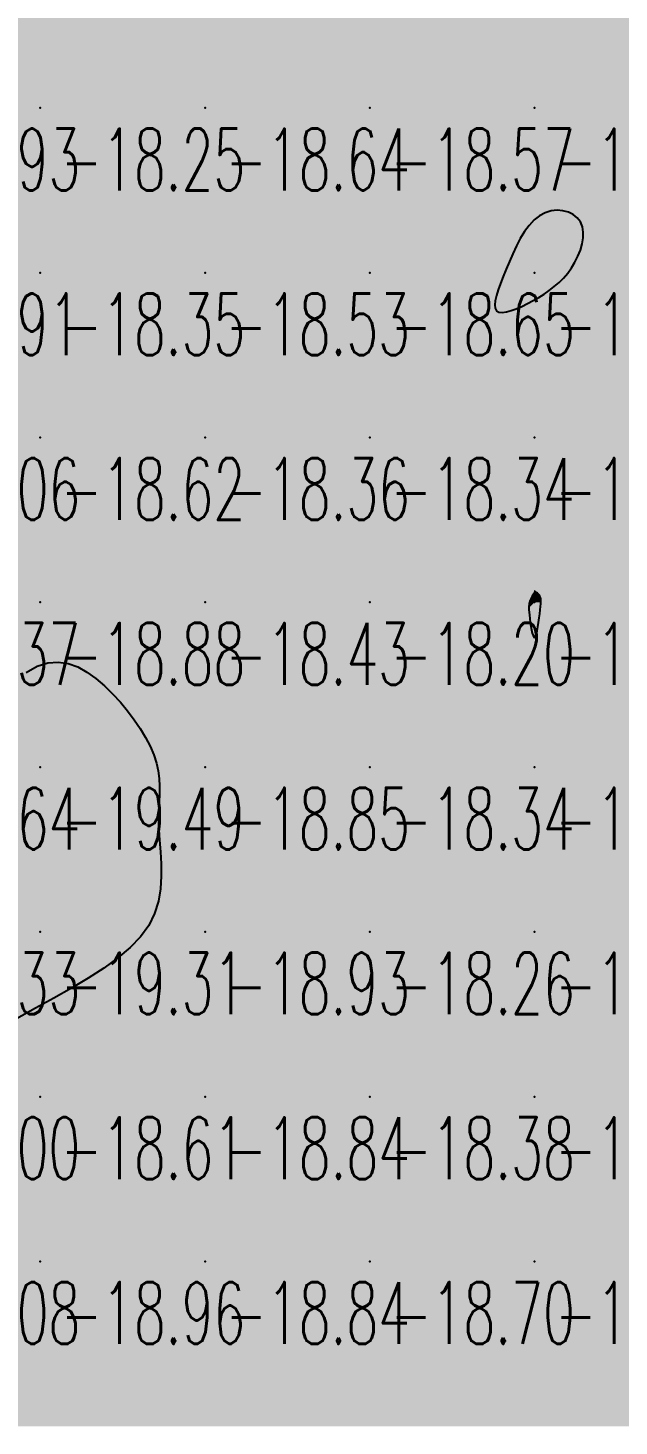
# Model space of a CAD drawing. Header units: millimetres. Extents: x 88261 to 90953, y 390274 to 392322.
# Drawn here: x 89299.5 to 89335.4, y 391307.3 to 391392.1 of the extents above; entities that cross this region are included whole.
import ezdxf
from ezdxf.enums import TextEntityAlignment as Align

# ---------------------------------------------------------------- set-up
doc = ezdxf.new("R2010")
doc.units = ezdxf.units.MM
doc.header["$LTSCALE"] = 25
for name, color, linetype in [('CN_03_00', 7, 'Continuous'), ('COTEAlt', 7, 'Continuous'), ('TN_COLORIAGE', 7, 'Continuous')]:
    doc.layers.add(name, color=color, linetype=linetype)
doc.styles.add('Simplex 1.0', font='Simplex.shx', dxfattribs={"width": 0.99, "height": 2.5})
doc.styles.get("Standard").update_dxf_attribs({"font": 'times.ttf'})

# ---------------------------------------------------------------- blocks, each defined once
blk = doc.blocks.new('COTE')
at = {"color": 0}
blk.add_point((0, 0), dxfattribs=at)
at = {"layer": 'COTEAlt'}
blk.add_attdef('ALT', text='', height=3.75, dxfattribs=at).set_placement((1.25, -1.25), align=Align.TOP_LEFT)

msp = doc.modelspace()

# ---------------------------------------------------------------- linework, layer by layer
at = {"layer": 'CN_03_00', "flags": 128}
for points, elevation in [([(89332.694, 391377.879), (89332.876, 391378.244), (89333.024, 391378.618), (89333.131, 391378.992), (89333.191, 391379.359), (89333.198, 391379.709), (89333.145, 391380.033), (89333.026, 391380.323), (89332.838, 391380.569), (89332.589, 391380.767), (89332.293, 391380.913), (89331.962, 391381.002), (89331.608, 391381.03), (89331.244, 391380.992), (89330.882, 391380.883), (89330.533, 391380.7), (89330.21, 391380.441), (89329.91, 391380.115), (89329.634, 391379.735), (89329.378, 391379.313), (89329.14, 391378.862), (89328.919, 391378.393), (89328.713, 391377.92), (89328.519, 391377.455), (89328.338, 391377.009), (89328.173, 391376.589), (89328.033, 391376.2), (89327.924, 391375.849), (89327.853, 391375.542), (89327.826, 391375.283), (89327.851, 391375.079), (89327.935, 391374.935), (89328.081, 391374.856), (89328.283, 391374.835), (89328.532, 391374.867), (89328.819, 391374.943), (89329.134, 391375.056), (89329.469, 391375.2), (89329.813, 391375.367), (89330.158, 391375.549), (89330.496, 391375.742), (89330.824, 391375.946), (89331.139, 391376.163), (89331.442, 391376.397), (89331.729, 391376.648), (89332, 391376.919), (89332.252, 391377.214), (89332.485, 391377.534), (89332.694, 391377.879)], -18), ([(89330.609, 391356.982), (89330.621, 391357.141), (89330.628, 391357.269), (89330.627, 391357.37), (89330.621, 391357.449), (89330.608, 391357.513), (89330.59, 391357.567), (89330.567, 391357.616), (89330.538, 391357.663), (89330.505, 391357.709), (89330.469, 391357.751), (89330.429, 391357.785), (89330.387, 391357.811), (89330.344, 391357.826), (89330.3, 391357.827), (89330.256, 391357.813), (89330.213, 391357.781), (89330.17, 391357.734), (89330.129, 391357.675), (89330.09, 391357.606), (89330.054, 391357.532), (89330.02, 391357.454), (89329.99, 391357.376), (89329.963, 391357.301), (89329.941, 391357.231), (89329.922, 391357.16), (89329.909, 391357.086), (89329.901, 391357.001), (89329.899, 391356.901), (89329.903, 391356.781), (89329.913, 391356.636), (89329.93, 391356.459), (89329.954, 391356.25), (89329.984, 391356.021), (89330.02, 391355.788), (89330.061, 391355.566), (89330.105, 391355.371), (89330.152, 391355.22), (89330.202, 391355.127), (89330.252, 391355.109), (89330.303, 391355.176), (89330.353, 391355.318), (89330.402, 391355.516), (89330.448, 391355.755), (89330.491, 391356.018), (89330.529, 391356.289), (89330.562, 391356.55), (89330.589, 391356.785), (89330.609, 391356.982)], -19)]:
    msp.add_lwpolyline(points, close=True, dxfattribs=dict(at, elevation=elevation))
at = {"layer": 'CN_03_00', "elevation": -19, "flags": 128}
msp.add_lwpolyline([(89299.4, 391352.988), (89300.06, 391353.363), (89300.704, 391353.569), (89301.33, 391353.617), (89301.937, 391353.526), (89302.522, 391353.316), (89303.087, 391353.008), (89303.629, 391352.619), (89304.148, 391352.172), (89304.643, 391351.684), (89305.112, 391351.173), (89305.551, 391350.648), (89305.956, 391350.113), (89306.322, 391349.574), (89306.645, 391349.036), (89306.92, 391348.505), (89307.142, 391347.987), (89307.307, 391347.486), (89307.412, 391347.005), (89307.468, 391346.538), (89307.487, 391346.073), (89307.48, 391345.602), (89307.46, 391345.114), (89307.439, 391344.599), (89307.428, 391344.048), (89307.441, 391343.45), (89307.484, 391342.798), (89307.539, 391342.102), (89307.583, 391341.372), (89307.594, 391340.621), (89307.547, 391339.859), (89307.421, 391339.1), (89307.192, 391338.354), (89306.836, 391337.634), (89306.338, 391336.947), (89305.707, 391336.29), (89304.956, 391335.657), (89304.102, 391335.041), (89303.16, 391334.434), (89302.145, 391333.831), (89301.072, 391333.223), (89299.956, 391332.606), (89298.815, 391331.972)], dxfattribs=at)
at = {"layer": 'TN_COLORIAGE', "color": 203}
for points in [[(89298.304, 391395.295, -18.252), (89300.249, 391397.004, -18.252), (89290.249, 391387.239, -18.252), (89300.249, 391387.239, -18.252)], [(89300.249, 391387.239, -18.229), (89310.249, 391387.239, -18.229), (89310.249, 391397.239, -18.229)], [(89300.249, 391397.004, -18.229), (89300.477, 391397.239, -18.229), (89300.249, 391387.239, -18.229), (89310.249, 391397.239, -18.229)], [(89310.249, 391387.239, -18.726), (89320.249, 391387.239, -18.726), (89320.249, 391397.239, -18.726)], [(89310.249, 391397.239, -18.726), (89310.249, 391387.239, -18.726), (89320.249, 391397.239, -18.726)], [(89320.249, 391387.239, -18.339), (89330.249, 391387.239, -18.339), (89330.249, 391397.239, -18.339)], [(89320.249, 391397.239, -18.339), (89320.249, 391387.239, -18.339), (89330.249, 391397.239, -18.339)], [(89330.249, 391387.239, -18.12), (89340.249, 391387.239, -18.12), (89340.249, 391397.239, -18.12)], [(89330.249, 391397.239, -18.12), (89330.249, 391387.239, -18.12), (89340.249, 391397.239, -18.12)], [(89290.249, 391377.239, -18.252), (89300.249, 391377.239, -18.252), (89300.249, 391387.239, -18.252)], [(89290.249, 391387.239, -18.252), (89290.249, 391377.239, -18.252), (89300.249, 391387.239, -18.252)], [(89300.249, 391377.239, -18.638), (89310.249, 391377.239, -18.638), (89310.249, 391387.239, -18.638)], [(89300.249, 391387.239, -18.638), (89300.249, 391377.239, -18.638), (89310.249, 391387.239, -18.638)], [(89310.249, 391377.239, -18.57), (89320.249, 391377.239, -18.57), (89320.249, 391387.239, -18.57)], [(89310.249, 391387.239, -18.57), (89310.249, 391377.239, -18.57), (89320.249, 391387.239, -18.57)], [(89320.249, 391377.239, -18), (89328.407, 391377.239, -18), (89330.249, 391387.239, -18), (89330.249, 391381.543, -18)], [(89320.249, 391387.239, -18.193), (89320.249, 391377.239, -18.193), (89330.249, 391387.239, -18.193)], [(89340.249, 391387.239, -18), (89333.798, 391380.788, -18), (89330.249, 391387.239, -18), (89330.249, 391381.543, -18)], [(89340.249, 391377.239, -18), (89332.715, 391377.239, -18), (89340.249, 391387.239, -18), (89333.798, 391380.788, -18)], [(89290.249, 391371.171, -18.352), (89291.081, 391368.071, -18.352), (89290.249, 391377.239, -18.352), (89300.249, 391377.239, -18.352)], [(89291.583, 391367.239, -18.352), (89291.081, 391368.071, -18.352), (89300.249, 391367.239, -18.352), (89300.249, 391377.239, -18.352)], [(89300.249, 391367.239, -18.526), (89310.249, 391367.239, -18.526), (89310.249, 391377.239, -18.526)], [(89300.249, 391377.239, -18.526), (89300.249, 391367.239, -18.526), (89310.249, 391377.239, -18.526)], [(89310.249, 391367.239, -18.647), (89320.249, 391367.239, -18.647), (89320.249, 391377.239, -18.647)], [(89310.249, 391377.239, -18.647), (89310.249, 391367.239, -18.647), (89320.249, 391377.239, -18.647)], [(89320.249, 391377.239, -18), (89328.407, 391377.239, -18), (89320.249, 391367.239, -18), (89327.238, 391374.229, -18)], [(89330.249, 391367.239, -18.446), (89340.249, 391367.239, -18.446), (89340.249, 391377.239, -18.446)], [(89330.249, 391367.239, -18), (89330.249, 391375.457, -18), (89340.249, 391377.239, -18), (89332.715, 391377.239, -18)], [(89330.249, 391367.239, -18), (89330.249, 391375.457, -18), (89320.249, 391367.239, -18), (89327.238, 391374.229, -18)], [(89291.583, 391367.239, -18.618), (89295.191, 391362.182, -18.618), (89300.249, 391367.239, -18.618)], [(89297.788, 391357.239, -18.618), (89295.191, 391362.182, -18.618), (89300.249, 391357.239, -18.618), (89300.249, 391367.239, -18.618)], [(89300.249, 391357.239, -18.362), (89310.249, 391357.239, -18.362), (89310.249, 391367.239, -18.362)], [(89300.249, 391367.239, -18.362), (89300.249, 391357.239, -18.362), (89310.249, 391367.239, -18.362)], [(89310.249, 391357.239, -18.339), (89320.249, 391357.239, -18.339), (89320.249, 391367.239, -18.339)], [(89310.249, 391367.239, -18.339), (89310.249, 391357.239, -18.339), (89320.249, 391367.239, -18.339)], [(89330.249, 391358.006, -18.203), (89329.919, 391357.239, -18.203), (89330.249, 391367.239, -18.203), (89320.249, 391357.239, -18.203)], [(89320.249, 391367.239, -18.673), (89320.249, 391357.239, -18.673), (89330.249, 391367.239, -18.673)], [(89330.249, 391358.006, -18.299), (89330.622, 391357.612, -18.299), (89330.249, 391367.239, -18.299), (89340.249, 391367.239, -18.299)], [(89330.666, 391357.239, -18.299), (89330.622, 391357.612, -18.299), (89340.249, 391357.239, -18.299), (89340.249, 391367.239, -18.299)], [(89300.249, 391355.26, -18.642), (89294.453, 391347.239, -18.642), (89300.249, 391357.239, -18.642), (89290.249, 391347.239, -18.642)], [(89297.788, 391357.239, -18.642), (89290.249, 391352.136, -18.642), (89300.249, 391357.239, -18.642), (89290.249, 391347.239, -18.642)], [(89300.249, 391355.26, -18.435), (89304.91, 391351.901, -18.435), (89300.249, 391357.239, -18.435), (89310.249, 391357.239, -18.435)], [(89307.966, 391347.239, -18.435), (89304.91, 391351.901, -18.435), (89310.249, 391347.239, -18.435), (89310.249, 391357.239, -18.435)], [(89310.249, 391347.239, -18.203), (89320.249, 391347.239, -18.203), (89320.249, 391357.239, -18.203)], [(89310.249, 391357.239, -18.203), (89310.249, 391347.239, -18.203), (89320.249, 391357.239, -18.203)], [(89329.853, 391356.843, -18.203), (89329.919, 391357.239, -18.203), (89320.249, 391347.239, -18.203), (89320.249, 391357.239, -18.203)], [(89330.249, 391354.143, -18.341), (89329.853, 391356.843, -18.341), (89330.249, 391347.239, -18.341), (89320.249, 391347.239, -18.341)], [(89330.249, 391347.239, -18.376), (89340.249, 391347.239, -18.376), (89340.249, 391357.239, -18.376)], [(89330.249, 391354.143, -18.376), (89330.666, 391357.239, -18.376), (89330.249, 391347.239, -18.376), (89340.249, 391357.239, -18.376)], [(89308.426, 391337.239, -18.854), (89307.064, 391344.055, -18.854), (89310.249, 391337.239, -18.854), (89310.249, 391347.239, -18.854)], [(89307.064, 391344.055, -18.854), (89307.966, 391347.239, -18.854), (89310.249, 391347.239, -18.854)], [(89310.249, 391337.239, -18.341), (89320.249, 391337.239, -18.341), (89320.249, 391347.239, -18.341)], [(89310.249, 391347.239, -18.341), (89310.249, 391337.239, -18.341), (89320.249, 391347.239, -18.341)], [(89320.249, 391337.239, -18.939), (89330.249, 391337.239, -18.939), (89330.249, 391347.239, -18.939)], [(89320.249, 391347.239, -18.939), (89320.249, 391337.239, -18.939), (89330.249, 391347.239, -18.939)], [(89330.249, 391337.239, -18.352), (89340.249, 391337.239, -18.352), (89340.249, 391347.239, -18.352)], [(89330.249, 391347.239, -18.352), (89330.249, 391337.239, -18.352), (89340.249, 391347.239, -18.352)], [(89300.249, 391327.239, -18.93), (89310.249, 391327.239, -18.93), (89310.249, 391337.239, -18.93)], [(89308.426, 391337.239, -18.61), (89300.249, 391332.789, -18.61), (89310.249, 391337.239, -18.61), (89300.249, 391327.239, -18.61)], [(89310.249, 391327.239, -18.263), (89320.249, 391327.239, -18.263), (89320.249, 391337.239, -18.263)], [(89310.249, 391337.239, -18.263), (89310.249, 391327.239, -18.263), (89320.249, 391337.239, -18.263)], [(89320.249, 391327.239, -18.571), (89330.249, 391327.239, -18.571), (89330.249, 391337.239, -18.571)], [(89320.249, 391337.239, -18.571), (89320.249, 391327.239, -18.571), (89330.249, 391337.239, -18.571)], [(89330.249, 391327.239, -18.403), (89340.249, 391327.239, -18.403), (89340.249, 391337.239, -18.403)], [(89330.249, 391337.239, -18.403), (89330.249, 391327.239, -18.403), (89340.249, 391337.239, -18.403)], [(89290.314, 391327.239, -18.61), (89300.249, 391332.789, -18.61), (89300.249, 391327.239, -18.61)], [(89290.314, 391327.239, -18.61), (89292.024, 391319.015, -18.61), (89300.249, 391327.239, -18.61)], [(89297.012, 391317.239, -18.61), (89292.024, 391319.015, -18.61), (89300.249, 391317.239, -18.61), (89300.249, 391327.239, -18.61)], [(89300.249, 391317.239, -18.839), (89310.249, 391317.239, -18.839), (89310.249, 391327.239, -18.839)], [(89300.249, 391327.239, -18.839), (89300.249, 391317.239, -18.839), (89310.249, 391327.239, -18.839)], [(89310.249, 391317.239, -18.378), (89320.249, 391317.239, -18.378), (89320.249, 391327.239, -18.378)], [(89310.249, 391327.239, -18.378), (89310.249, 391317.239, -18.378), (89320.249, 391327.239, -18.378)], [(89320.249, 391317.239, -18.231), (89330.249, 391317.239, -18.231), (89330.249, 391327.239, -18.231)], [(89320.249, 391327.239, -18.231), (89320.249, 391317.239, -18.231), (89330.249, 391327.239, -18.231)], [(89330.249, 391317.239, -18.288), (89340.249, 391317.239, -18.288), (89340.249, 391327.239, -18.288)], [(89330.249, 391327.239, -18.288), (89330.249, 391317.239, -18.288), (89340.249, 391327.239, -18.288)], [(89290.249, 391307.239, -18.96), (89300.249, 391307.239, -18.96), (89300.249, 391317.239, -18.96)], [(89297.012, 391317.239, -18.542), (89290.249, 391315.688, -18.542), (89300.249, 391317.239, -18.542), (89290.249, 391307.239, -18.542)], [(89300.249, 391307.239, -18.841), (89310.249, 391307.239, -18.841), (89310.249, 391317.239, -18.841)], [(89300.249, 391317.239, -18.841), (89300.249, 391307.239, -18.841), (89310.249, 391317.239, -18.841)], [(89310.249, 391307.239, -18.701), (89320.249, 391307.239, -18.701), (89320.249, 391317.239, -18.701)], [(89310.249, 391317.239, -18.701), (89310.249, 391307.239, -18.701), (89320.249, 391317.239, -18.701)], [(89320.249, 391307.239, -18.084), (89330.249, 391307.239, -18.084), (89330.249, 391317.239, -18.084)], [(89320.249, 391317.239, -18.084), (89320.249, 391307.239, -18.084), (89330.249, 391317.239, -18.084)], [(89330.249, 391307.239, -18.499), (89340.249, 391307.239, -18.499), (89340.249, 391317.239, -18.499)], [(89330.249, 391317.239, -18.499), (89330.249, 391307.239, -18.499), (89340.249, 391317.239, -18.499)]]:
    msp.add_solid(points, dxfattribs=at)
at = {"layer": 'TN_COLORIAGE', "color": 193}
for points in [[(89330.249, 391381.543, -17.854), (89328.407, 391377.239, -17.854), (89330.249, 391377.239, -17.854)], [(89330.249, 391381.543, -17.854), (89333.798, 391380.788, -17.854), (89330.249, 391377.239, -17.854)], [(89333.798, 391380.788, -17.854), (89332.715, 391377.239, -17.854), (89330.249, 391377.239, -17.854)], [(89327.238, 391374.229, -17.854), (89330.249, 391375.457, -17.854), (89330.249, 391377.239, -17.854)], [(89327.238, 391374.229, -17.854), (89328.407, 391377.239, -17.854), (89330.249, 391377.239, -17.854)], [(89332.715, 391377.239, -17.854), (89330.249, 391375.457, -17.854), (89330.249, 391377.239, -17.854)]]:
    msp.add_solid(points, dxfattribs=at)
at = {"layer": 'TN_COLORIAGE', "color": 213}
for points in [[(89329.919, 391357.239, -19.027), (89330.249, 391358.006, -19.027), (89330.249, 391357.239, -19.027)], [(89330.622, 391357.612, -19.027), (89330.249, 391358.006, -19.027), (89330.249, 391357.239, -19.027)], [(89330.622, 391357.612, -19.027), (89330.666, 391357.239, -19.027), (89330.249, 391357.239, -19.027)], [(89329.853, 391356.843, -19.027), (89330.249, 391354.143, -19.027), (89330.249, 391357.239, -19.027)], [(89329.919, 391357.239, -19.027), (89329.853, 391356.843, -19.027), (89330.249, 391357.239, -19.027)], [(89330.666, 391357.239, -19.027), (89330.249, 391354.143, -19.027), (89330.249, 391357.239, -19.027)], [(89294.453, 391347.239, -19.493), (89300.249, 391355.26, -19.493), (89300.249, 391347.239, -19.493)], [(89304.91, 391351.901, -19.493), (89300.249, 391355.26, -19.493), (89300.249, 391347.239, -19.493)], [(89304.91, 391351.901, -19.493), (89307.966, 391347.239, -19.493), (89300.249, 391347.239, -19.493)], [(89295.99, 391342.98, -19.493), (89294.453, 391347.239, -19.493), (89300.249, 391347.239, -19.493)], [(89300.249, 391347.239, -19), (89295.99, 391342.98, -19), (89300.249, 391337.239, -19), (89297.053, 391337.239, -19)], [(89300.249, 391347.239, -19), (89307.966, 391347.239, -19), (89300.249, 391337.239, -19), (89307.064, 391344.055, -19)], [(89307.064, 391344.055, -19.312), (89308.426, 391337.239, -19.312), (89300.249, 391337.239, -19.312)], [(89300.249, 391337.239, -19), (89300.249, 391332.789, -19), (89290.249, 391327.239, -19), (89290.314, 391327.239, -19)], [(89300.249, 391337.239, -19), (89297.053, 391337.239, -19), (89290.249, 391327.239, -19), (89290.249, 391327.278, -19)], [(89300.249, 391332.789, -19.312), (89308.426, 391337.239, -19.312), (89300.249, 391337.239, -19.312)]]:
    msp.add_solid(points, dxfattribs=at)

# ---------------------------------------------------------------- block references
at = {"layer": 'COTEAlt'}
ref = msp.add_blockref('COTE', (89290.249, 391387.239), dxfattribs=at)
ref.add_attrib('ALT', '-18.93', dxfattribs={"height": 3.75, "style": 'Simplex 1.0', "width": 0.6}).set_placement((89291.499, 391385.989), align=Align.TOP_LEFT)
ref = msp.add_blockref('COTE', (89300.249, 391387.239), dxfattribs=at)
ref.add_attrib('ALT', '-18.25', dxfattribs={"height": 3.75, "style": 'Simplex 1.0', "width": 0.6}).set_placement((89301.499, 391385.989), align=Align.TOP_LEFT)
ref = msp.add_blockref('COTE', (89310.249, 391387.239), dxfattribs=at)
ref.add_attrib('ALT', '-18.64', dxfattribs={"height": 3.75, "style": 'Simplex 1.0', "width": 0.6}).set_placement((89311.499, 391385.989), align=Align.TOP_LEFT)
ref = msp.add_blockref('COTE', (89320.249, 391387.239), dxfattribs=at)
ref.add_attrib('ALT', '-18.57', dxfattribs={"height": 3.75, "style": 'Simplex 1.0', "width": 0.6}).set_placement((89321.499, 391385.989), align=Align.TOP_LEFT)
ref = msp.add_blockref('COTE', (89330.249, 391387.239), dxfattribs=at)
ref.add_attrib('ALT', '-18.19', dxfattribs={"height": 3.75, "style": 'Simplex 1.0', "width": 0.6}).set_placement((89331.499, 391385.989), align=Align.TOP_LEFT)
ref = msp.add_blockref('COTE', (89290.249, 391377.239), dxfattribs=at)
ref.add_attrib('ALT', '-18.91', dxfattribs={"height": 3.75, "style": 'Simplex 1.0', "width": 0.6}).set_placement((89291.499, 391375.989), align=Align.TOP_LEFT)
ref = msp.add_blockref('COTE', (89300.249, 391377.239), dxfattribs=at)
ref.add_attrib('ALT', '-18.35', dxfattribs={"height": 3.75, "style": 'Simplex 1.0', "width": 0.6}).set_placement((89301.499, 391375.989), align=Align.TOP_LEFT)
ref = msp.add_blockref('COTE', (89310.249, 391377.239), dxfattribs=at)
ref.add_attrib('ALT', '-18.53', dxfattribs={"height": 3.75, "style": 'Simplex 1.0', "width": 0.6}).set_placement((89311.499, 391375.989), align=Align.TOP_LEFT)
ref = msp.add_blockref('COTE', (89320.249, 391377.239), dxfattribs=at)
ref.add_attrib('ALT', '-18.65', dxfattribs={"height": 3.75, "style": 'Simplex 1.0', "width": 0.6}).set_placement((89321.499, 391375.989), align=Align.TOP_LEFT)
ref = msp.add_blockref('COTE', (89330.249, 391377.239), dxfattribs=at)
ref.add_attrib('ALT', '-17.85', dxfattribs={"height": 3.75, "style": 'Simplex 1.0', "width": 0.6}).set_placement((89331.499, 391375.989), align=Align.TOP_LEFT)
ref = msp.add_blockref('COTE', (89290.249, 391367.239), dxfattribs=at)
ref.add_attrib('ALT', '-19.06', dxfattribs={"height": 3.75, "style": 'Simplex 1.0', "width": 0.6}).set_placement((89291.499, 391365.989), align=Align.TOP_LEFT)
ref = msp.add_blockref('COTE', (89300.249, 391367.239), dxfattribs=at)
ref.add_attrib('ALT', '-18.62', dxfattribs={"height": 3.75, "style": 'Simplex 1.0', "width": 0.6}).set_placement((89301.499, 391365.989), align=Align.TOP_LEFT)
ref = msp.add_blockref('COTE', (89310.249, 391367.239), dxfattribs=at)
ref.add_attrib('ALT', '-18.36', dxfattribs={"height": 3.75, "style": 'Simplex 1.0', "width": 0.6}).set_placement((89311.499, 391365.989), align=Align.TOP_LEFT)
ref = msp.add_blockref('COTE', (89320.249, 391367.239), dxfattribs=at)
ref.add_attrib('ALT', '-18.34', dxfattribs={"height": 3.75, "style": 'Simplex 1.0', "width": 0.6}).set_placement((89321.499, 391365.989), align=Align.TOP_LEFT)
ref = msp.add_blockref('COTE', (89330.249, 391367.239), dxfattribs=at)
ref.add_attrib('ALT', '-18.67', dxfattribs={"height": 3.75, "style": 'Simplex 1.0', "width": 0.6}).set_placement((89331.499, 391365.989), align=Align.TOP_LEFT)
ref = msp.add_blockref('COTE', (89290.249, 391357.239), dxfattribs=at)
ref.add_attrib('ALT', '-19.37', dxfattribs={"height": 3.75, "style": 'Simplex 1.0', "width": 0.6}).set_placement((89291.499, 391355.989), align=Align.TOP_LEFT)
ref = msp.add_blockref('COTE', (89300.249, 391357.239), dxfattribs=at)
ref.add_attrib('ALT', '-18.88', dxfattribs={"height": 3.75, "style": 'Simplex 1.0', "width": 0.6}).set_placement((89301.499, 391355.989), align=Align.TOP_LEFT)
ref = msp.add_blockref('COTE', (89310.249, 391357.239), dxfattribs=at)
ref.add_attrib('ALT', '-18.43', dxfattribs={"height": 3.75, "style": 'Simplex 1.0', "width": 0.6}).set_placement((89311.499, 391355.989), align=Align.TOP_LEFT)
ref = msp.add_blockref('COTE', (89320.249, 391357.239), dxfattribs=at)
ref.add_attrib('ALT', '-18.20', dxfattribs={"height": 3.75, "style": 'Simplex 1.0', "width": 0.6}).set_placement((89321.499, 391355.989), align=Align.TOP_LEFT)
ref = msp.add_blockref('COTE', (89330.249, 391357.239), dxfattribs=at)
ref.add_attrib('ALT', '-19.03', dxfattribs={"height": 3.75, "style": 'Simplex 1.0', "width": 0.6}).set_placement((89331.499, 391355.989), align=Align.TOP_LEFT)
ref = msp.add_blockref('COTE', (89290.249, 391347.239), dxfattribs=at)
ref.add_attrib('ALT', '-18.64', dxfattribs={"height": 3.75, "style": 'Simplex 1.0', "width": 0.6}).set_placement((89291.499, 391345.989), align=Align.TOP_LEFT)
ref = msp.add_blockref('COTE', (89300.249, 391347.239), dxfattribs=at)
ref.add_attrib('ALT', '-19.49', dxfattribs={"height": 3.75, "style": 'Simplex 1.0', "width": 0.6}).set_placement((89301.499, 391345.989), align=Align.TOP_LEFT)
ref = msp.add_blockref('COTE', (89310.249, 391347.239), dxfattribs=at)
ref.add_attrib('ALT', '-18.85', dxfattribs={"height": 3.75, "style": 'Simplex 1.0', "width": 0.6}).set_placement((89311.499, 391345.989), align=Align.TOP_LEFT)
ref = msp.add_blockref('COTE', (89320.249, 391347.239), dxfattribs=at)
ref.add_attrib('ALT', '-18.34', dxfattribs={"height": 3.75, "style": 'Simplex 1.0', "width": 0.6}).set_placement((89321.499, 391345.989), align=Align.TOP_LEFT)
ref = msp.add_blockref('COTE', (89330.249, 391347.239), dxfattribs=at)
ref.add_attrib('ALT', '-18.94', dxfattribs={"height": 3.75, "style": 'Simplex 1.0', "width": 0.6}).set_placement((89331.499, 391345.989), align=Align.TOP_LEFT)
ref = msp.add_blockref('COTE', (89290.249, 391337.239), dxfattribs=at)
ref.add_attrib('ALT', '-18.33', dxfattribs={"height": 3.75, "style": 'Simplex 1.0', "width": 0.6}).set_placement((89291.499, 391335.989), align=Align.TOP_LEFT)
ref = msp.add_blockref('COTE', (89300.249, 391337.239), dxfattribs=at)
ref.add_attrib('ALT', '-19.31', dxfattribs={"height": 3.75, "style": 'Simplex 1.0', "width": 0.6}).set_placement((89301.499, 391335.989), align=Align.TOP_LEFT)
ref = msp.add_blockref('COTE', (89310.249, 391337.239), dxfattribs=at)
ref.add_attrib('ALT', '-18.93', dxfattribs={"height": 3.75, "style": 'Simplex 1.0', "width": 0.6}).set_placement((89311.499, 391335.989), align=Align.TOP_LEFT)
ref = msp.add_blockref('COTE', (89320.249, 391337.239), dxfattribs=at)
ref.add_attrib('ALT', '-18.26', dxfattribs={"height": 3.75, "style": 'Simplex 1.0', "width": 0.6}).set_placement((89321.499, 391335.989), align=Align.TOP_LEFT)
ref = msp.add_blockref('COTE', (89330.249, 391337.239), dxfattribs=at)
ref.add_attrib('ALT', '-18.57', dxfattribs={"height": 3.75, "style": 'Simplex 1.0', "width": 0.6}).set_placement((89331.499, 391335.989), align=Align.TOP_LEFT)
ref = msp.add_blockref('COTE', (89290.249, 391327.239), dxfattribs=at)
ref.add_attrib('ALT', '-19.00', dxfattribs={"height": 3.75, "style": 'Simplex 1.0', "width": 0.6}).set_placement((89291.499, 391325.989), align=Align.TOP_LEFT)
ref = msp.add_blockref('COTE', (89300.249, 391327.239), dxfattribs=at)
ref.add_attrib('ALT', '-18.61', dxfattribs={"height": 3.75, "style": 'Simplex 1.0', "width": 0.6}).set_placement((89301.499, 391325.989), align=Align.TOP_LEFT)
ref = msp.add_blockref('COTE', (89310.249, 391327.239), dxfattribs=at)
ref.add_attrib('ALT', '-18.84', dxfattribs={"height": 3.75, "style": 'Simplex 1.0', "width": 0.6}).set_placement((89311.499, 391325.989), align=Align.TOP_LEFT)
ref = msp.add_blockref('COTE', (89320.249, 391327.239), dxfattribs=at)
ref.add_attrib('ALT', '-18.38', dxfattribs={"height": 3.75, "style": 'Simplex 1.0', "width": 0.6}).set_placement((89321.499, 391325.989), align=Align.TOP_LEFT)
ref = msp.add_blockref('COTE', (89330.249, 391327.239), dxfattribs=at)
ref.add_attrib('ALT', '-18.23', dxfattribs={"height": 3.75, "style": 'Simplex 1.0', "width": 0.6}).set_placement((89331.499, 391325.989), align=Align.TOP_LEFT)
ref = msp.add_blockref('COTE', (89290.249, 391317.239), dxfattribs=at)
ref.add_attrib('ALT', '-19.08', dxfattribs={"height": 3.75, "style": 'Simplex 1.0', "width": 0.6}).set_placement((89291.499, 391315.989), align=Align.TOP_LEFT)
ref = msp.add_blockref('COTE', (89300.249, 391317.239), dxfattribs=at)
ref.add_attrib('ALT', '-18.96', dxfattribs={"height": 3.75, "style": 'Simplex 1.0', "width": 0.6}).set_placement((89301.499, 391315.989), align=Align.TOP_LEFT)
ref = msp.add_blockref('COTE', (89310.249, 391317.239), dxfattribs=at)
ref.add_attrib('ALT', '-18.84', dxfattribs={"height": 3.75, "style": 'Simplex 1.0', "width": 0.6}).set_placement((89311.499, 391315.989), align=Align.TOP_LEFT)
ref = msp.add_blockref('COTE', (89320.249, 391317.239), dxfattribs=at)
ref.add_attrib('ALT', '-18.70', dxfattribs={"height": 3.75, "style": 'Simplex 1.0', "width": 0.6}).set_placement((89321.499, 391315.989), align=Align.TOP_LEFT)
ref = msp.add_blockref('COTE', (89330.249, 391317.239), dxfattribs=at)
ref.add_attrib('ALT', '-18.08', dxfattribs={"height": 3.75, "style": 'Simplex 1.0', "width": 0.6}).set_placement((89331.499, 391315.989), align=Align.TOP_LEFT)

doc.saveas('drawing.dxf')
